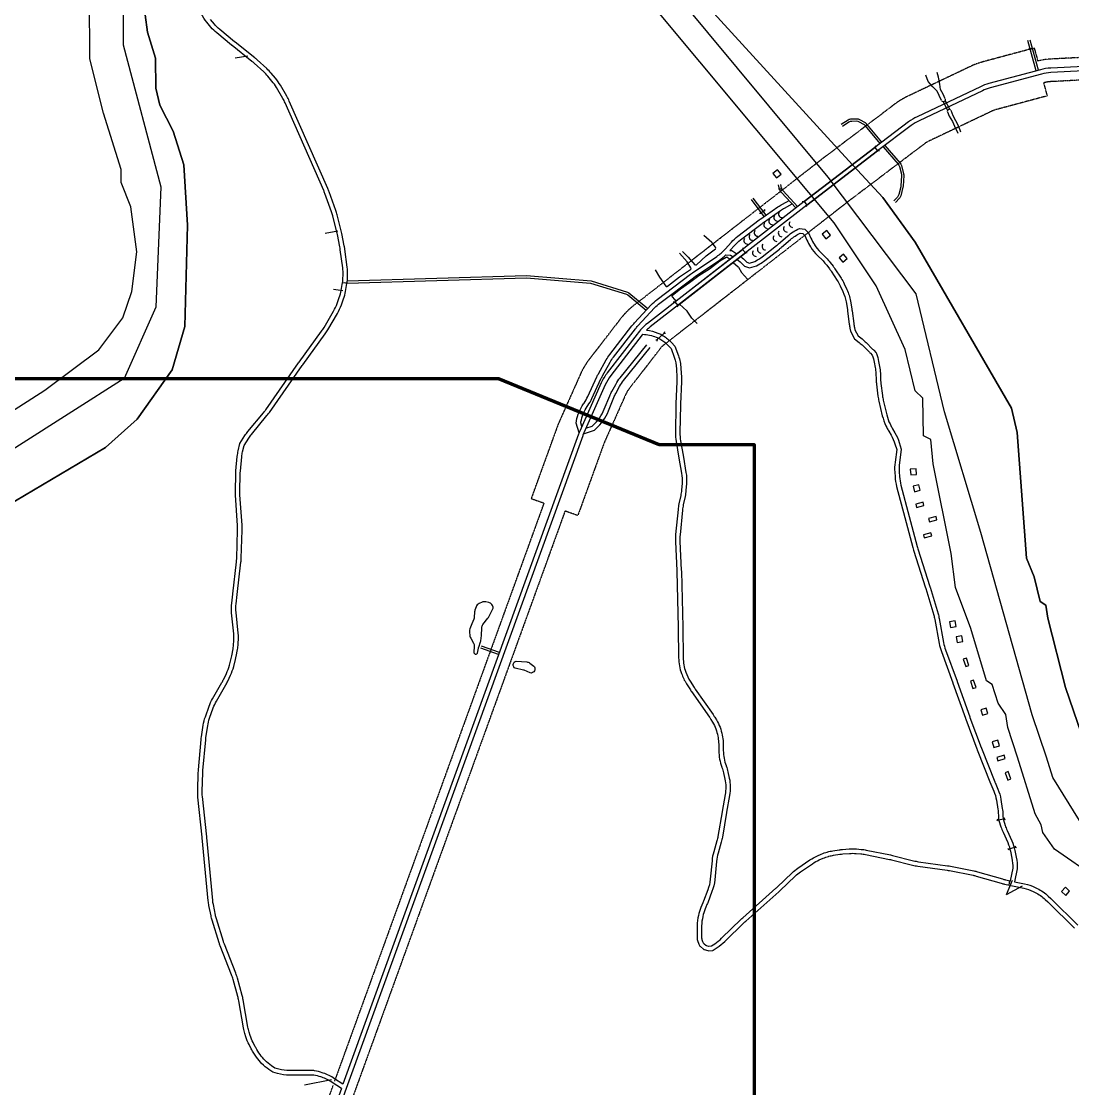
# Model space of a CAD drawing. Header units: inches. Extents: x 2666812 to 2767151, y 580083 to 705712.
# Drawn here: x 2712495 to 2717158, y 626257 to 630994 of the extents above; entities that cross this region are included whole.
import ezdxf

# ---------------------------------------------------------------- set-up
doc = ezdxf.new("R2010")
doc.units = ezdxf.units.IN
doc.header["$MEASUREMENT"] = 0
doc.linetypes.add('PHANTOM', pattern=[2.5, 1.25, -0.25, 0.25, -0.25, 0.25, -0.25])
for name, color, linetype in [('BND-MCD', 42, 'Continuous'), ('HY-SHORE', 5, 'Continuous'), ('PLD-LANDBASE', 252, 'Continuous'), ('PLD-PAR', 1, 'Continuous')]:
    doc.layers.add(name, color=color, linetype=linetype)
doc.layers.add('PLD-REMOTE-BOUNDARY', color=40, linetype='Continuous', lineweight=80)

# ---------------------------------------------------------------- blocks, each defined once
blk = doc.blocks.new('CULVERT')
for p, q in [((-52.3, 6.8), (-40.5, 0)), ((-40.5, 0), (-52.3, -6.8)), ((-40.5, 0), (40.5, 0)), ((52.3, 6.8), (40.5, 0)), ((40.5, 0), (52.3, -6.8))]:
    blk.add_line(p, q)
blk = doc.blocks.new('BRIDGE-LONG-PT1')
for p, q in [((0, 0), (-7.4, 4)), ((0, -20), (-7.4, -24))]:
    blk.add_line(p, q)
blk.add_lwpolyline([(0, 0), (0, -20)])
blk = doc.blocks.new('BRIDGE-LONG-PT2')
for p, q in [((0, 0), (7.4, 4)), ((0, -20), (7.4, -24))]:
    blk.add_line(p, q)
blk.add_lwpolyline([(0, 0), (0, -20)])
blk = doc.blocks.new('DRWAYCULVERT')
for p, q in [((-13.4, 2.1), (-9.7, 0)), ((-9.7, 0), (-13.4, -2.1)), ((-9.7, 0), (9.7, 0)), ((13.5, 2.2), (9.7, 0)), ((9.7, 0), (13.5, -2.2))]:
    blk.add_line(p, q)
blk = doc.blocks.new('DWELLING2')
blk.add_lwpolyline([(28.3, -25.5), (28.3, 25.5), (-22.7, 25.5), (-22.7, -25.5)], close=True)
blk = doc.blocks.new('CULVERT-LONG-PT1')
for p, q in [((-11.8, 6.8), (0, 0)), ((0, 0), (-11.8, -6.8))]:
    blk.add_line(p, q)
blk = doc.blocks.new('CULVERT-LONG-PT2')
for p, q in [((11.8, 6.8), (0, 0)), ((0, 0), (11.8, -6.8))]:
    blk.add_line(p, q)
blk = doc.blocks.new('HOUSETRL')
blk.add_lwpolyline([(-34.3, -14.8), (34.3, -14.8), (34.3, 14.8), (-34.3, 14.8)], close=True)

msp = doc.modelspace()

# ---------------------------------------------------------------- linework, layer by layer
at = {"layer": 'BND-MCD'}
msp.add_lwpolyline([(2717189.3, 627447.9), (2717070.1, 627638.7), (2717042.7, 627728.5), (2716978.4, 627915.8), (2716751.5, 628725.7), (2716589.9, 629260.9), (2716464.3, 629784.7), (2716074, 630301.8), (2715408.2, 631103.6), (2714931.8, 631645.3), (2714487.9, 632254.1), (2714169.3, 632562.6), (2713868.8, 632756.7), (2713732.2, 632805.7), (2713330, 632737.7), (2713240.7, 632627), (2713113.4, 632494.3), (2712947.1, 631845.5), (2712946.7, 630889.9), (2713114.2, 630259.7), (2713092, 629725.8), (2712950.3, 629409), (2711555.9, 628522)], dxfattribs=at)
at = {"layer": 'HY-SHORE'}
for p, q in [((2712797.9, 630827), (2712796.4, 631676.9)), ((2712797.9, 630827), (2712796.4, 631676.9)), ((2715988.2, 630234.7), (2714856.5, 631593)), ((2715988.2, 630234.7), (2714856.5, 631593)), ((2713054.7, 630946.5), (2713009.5, 631271.3)), ((2713009.5, 631271.3), (2713054.7, 630946.5)), ((2716165.1, 630375.5), (2715479.4, 631125.8)), ((2715479.4, 631125.8), (2716165.1, 630375.5)), ((2713089.6, 630830.2), (2713054.7, 630946.5)), ((2713054.7, 630946.5), (2713089.6, 630830.2)), ((2712859, 630585.8), (2712797.9, 630827)), ((2712859, 630585.8), (2712797.9, 630827)), ((2713091.2, 630697), (2713089.6, 630830.2)), ((2713089.6, 630830.2), (2713091.2, 630697)), ((2713108.6, 630622.3), (2713091.2, 630697)), ((2713091.2, 630697), (2713108.6, 630622.3)), ((2713168.2, 630506.2), (2713108.6, 630622.3)), ((2713108.6, 630622.3), (2713168.2, 630506.2)), ((2712937, 630336.8), (2712859, 630585.8)), ((2712937, 630336.8), (2712859, 630585.8)), ((2713215.7, 630356.5), (2713168.2, 630506.2)), ((2713168.2, 630506.2), (2713215.7, 630356.5)), ((2716315.9, 630211.4), (2716165.1, 630375.5)), ((2716165.1, 630375.5), (2716315.9, 630211.4)), ((2712937.7, 630278.6), (2712937, 630336.8)), ((2712937.7, 630278.6), (2712937, 630336.8)), ((2713231.1, 630090), (2713215.7, 630356.5)), ((2713215.7, 630356.5), (2713231.1, 630090)), ((2712980.6, 630170.7), (2712937.7, 630278.6)), ((2712980.6, 630170.7), (2712937.7, 630278.6)), ((2716100.6, 630100.4), (2715988.2, 630234.7)), ((2716100.6, 630100.4), (2715988.2, 630234.7)), ((2713007.7, 629970.9), (2712980.6, 630170.7)), ((2713007.7, 629970.9), (2712980.6, 630170.7)), ((2716460.2, 630013.4), (2716315.9, 630211.4)), ((2716315.9, 630211.4), (2716460.2, 630013.4)), ((2713219.9, 629639.8), (2713231.1, 630090)), ((2713231.1, 630090), (2713219.9, 629639.8)), ((2716287.2, 629819.6), (2716100.6, 630100.4)), ((2716287.2, 629819.6), (2716100.6, 630100.4)), ((2716886.3, 629277.1), (2716460.2, 630013.4)), ((2716460.2, 630013.4), (2716886.3, 629277.1)), ((2712984.8, 629795.6), (2713007.7, 629970.9)), ((2712984.8, 629795.6), (2713007.7, 629970.9)), ((2712944.6, 629678.3), (2712984.8, 629795.6)), ((2712944.6, 629678.3), (2712984.8, 629795.6)), ((2716416, 629537.7), (2716287.2, 629819.6)), ((2716416, 629537.7), (2716287.2, 629819.6)), ((2712837.8, 629535.5), (2712944.6, 629678.3)), ((2712837.8, 629535.5), (2712944.6, 629678.3)), ((2713163.8, 629447.4), (2713219.9, 629639.8)), ((2713219.9, 629639.8), (2713163.8, 629447.4)), ((2712598.3, 629357.6), (2712837.8, 629535.5)), ((2712598.3, 629357.6), (2712837.8, 629535.5)), ((2716460.1, 629354.9), (2716416, 629537.7)), ((2716460.1, 629354.9), (2716416, 629537.7)), ((2713007.9, 629229), (2713163.8, 629447.4)), ((2713163.8, 629447.4), (2713007.9, 629229)), ((2712329.8, 629185.8), (2712598.3, 629357.6)), ((2712329.8, 629185.8), (2712598.3, 629357.6)), ((2716494, 629321.8), (2716460.1, 629354.9)), ((2716494, 629321.8), (2716460.1, 629354.9)), ((2716496, 629155.2), (2716494, 629321.8)), ((2716496, 629155.2), (2716494, 629321.8)), ((2716912.6, 629169), (2716886.3, 629277.1)), ((2716886.3, 629277.1), (2716912.6, 629169)), ((2712867.8, 629102.5), (2713007.9, 629229)), ((2713007.9, 629229), (2712867.8, 629102.5)), ((2716529.3, 629138.9), (2716496, 629155.2)), ((2716529.3, 629138.9), (2716496, 629155.2)), ((2716539.1, 629030.9), (2716529.3, 629138.9)), ((2716539.1, 629030.9), (2716529.3, 629138.9)), ((2716953.2, 628611), (2716912.6, 629169)), ((2716912.6, 629169), (2716953.2, 628611)), ((2712334.8, 628787.8), (2712867.8, 629102.5)), ((2712867.8, 629102.5), (2712334.8, 628787.8)), ((2716619.3, 628631.7), (2716539.1, 629030.9)), ((2716619.3, 628631.7), (2716539.1, 629030.9)), ((2716638, 628482), (2716619.3, 628631.7)), ((2716638, 628482), (2716619.3, 628631.7)), ((2716987, 628528.1), (2716953.2, 628611)), ((2716953.2, 628611), (2716987, 628528.1)), ((2717014, 628420), (2716987, 628528.1)), ((2716987, 628528.1), (2717014, 628420)), ((2716707.1, 628299.5), (2716638, 628482)), ((2716707.1, 628299.5), (2716638, 628482)), ((2717039.2, 628403.6), (2717014, 628420)), ((2717014, 628420), (2717039.2, 628403.6)), ((2717048, 628345.4), (2717039.2, 628403.6)), ((2717039.2, 628403.6), (2717048, 628345.4)), ((2717126.8, 628037.9), (2717048, 628345.4)), ((2717048, 628345.4), (2717126.8, 628037.9)), ((2716776.3, 628067.1), (2716707.1, 628299.5)), ((2716776.3, 628067.1), (2716707.1, 628299.5)), ((2716801.8, 628050.6), (2716776.3, 628067.1)), ((2716801.8, 628050.6), (2716776.3, 628067.1)), ((2716827.8, 627967.6), (2716801.8, 628050.6)), ((2716827.8, 627967.6), (2716801.8, 628050.6)), ((2717230.9, 627731), (2717126.8, 628037.9)), ((2717126.8, 628037.9), (2717230.9, 627731)), ((2716861.9, 627917.9), (2716827.8, 627967.6)), ((2716861.9, 627917.9), (2716827.8, 627967.6)), ((2716871, 627859.7), (2716861.9, 627917.9)), ((2716871, 627859.7), (2716861.9, 627917.9)), ((2716913.3, 627728.6), (2716871, 627859.7)), ((2716913.3, 627728.6), (2716871, 627859.7)), ((2716992.6, 627477.7), (2716913.3, 627728.6)), ((2716992.6, 627477.7), (2716913.3, 627728.6)), ((2717017.9, 627428.2), (2716992.6, 627477.7)), ((2717017.9, 627428.2), (2716992.6, 627477.7)), ((2717026.5, 627394.8), (2717017.9, 627428.2)), ((2717026.5, 627394.8), (2717017.9, 627428.2)), ((2717077.7, 627320.5), (2717026.5, 627394.8)), ((2717077.7, 627320.5), (2717026.5, 627394.8)), ((2717708.8, 626878.5), (2717077.7, 627320.5)), ((2717708.8, 626878.5), (2717077.7, 627320.5))]:
    msp.add_line(p, q, dxfattribs=at)
for points in [[(2715427, 629972.4), (2715452.1, 629947.1), (2715482, 629913.9, 0.415824), (2715489.1, 629913.6), (2715532, 629952.7), (2715573.3, 629984.2, 0.409906), (2715574.3, 629991.1), (2715559.2, 630011.4, 0.059477), (2715558.4, 630012.3), (2715521.7, 630042.9)], [(2715306.9, 629891.5), (2715326.2, 629858.1), (2715354.3, 629819, 0.426929), (2715361.4, 629818), (2715414.5, 629859.8), (2715463.3, 629892.8, 0.39669), (2715464.8, 629899.5), (2715448.8, 629926.5, 0.048617), (2715448.3, 629927.2), (2715413.9, 629965.7)], [(2715399.5, 629752.5), (2715393.1, 629759.1), (2715382.5, 629770.9, -0.43366), (2715383.2, 629778.1), (2715419.1, 629806.3), (2715459.2, 629834.5), (2715500.3, 629865.9), (2715547.4, 629895.6), (2715592.9, 629931.3), (2715621, 629947.6, -0.292809), (2715626.4, 629947.4), (2715638.7, 629938.6)], [(2715652, 629923.6), (2715675.1, 629903.8, -0.087811), (2715676.2, 629902.4), (2715688.8, 629879.9), (2715715.8, 629850.2)], [(2715492.7, 629653.6), (2715468.3, 629676.3), (2715448.1, 629708.2, 0.073891), (2715447.2, 629709.3), (2715413.6, 629738.2)]]:
    msp.add_lwpolyline(points, format="xyb", dxfattribs=at)
at = {"layer": 'PLD-LANDBASE'}
for p, q in [((2713442.5, 630831.4), (2713499.3, 630841.4)), ((2716593.1, 630647.8), (2716592.8, 630641)), ((2716583.9, 630636.4), (2716578.2, 630640.1)), ((2716583.9, 630636.4), (2716602.5, 630600.4)), ((2716592.8, 630641), (2716611.4, 630605)), ((2716602.5, 630600.4), (2716602.2, 630593.6)), ((2716617.1, 630601.3), (2716611.4, 630605)), ((2715967, 630194), (2716281.1, 630434.5)), ((2715979.1, 630178.1), (2716293.2, 630418.6)), ((2713841.8, 630053.7), (2713898.6, 630063.8)), ((2715394.3, 629748.5), (2715694.4, 629982)), ((2715406.6, 629732.7), (2715706.7, 629966.2)), ((2713879.7, 629804.9), (2713920.7, 629799.3)), ((2716865, 627119.5), (2716892.1, 627183.3)), ((2716865, 627119.5), (2716935.3, 627157.1)), ((2713750.9, 626274.7), (2713870, 626298.4))]:
    msp.add_line(p, q, dxfattribs=at)
for points in [[(2713914.4, 626257.5), (2713873.2, 626285.1, 0.064337), (2713827.3, 626308), (2713823.2, 626309.4, 0.040142), (2713792.2, 626317.4), (2713790.8, 626317.6), (2713683.8, 626317.6, -0.06611), (2713631.6, 626324.6), (2713610.4, 626330.3), (2713593.2, 626342, -0.053781), (2713560.6, 626369.8), (2713555.7, 626375, -0.048364), (2713532, 626405.5), (2713522.8, 626419.9, -0.020101), (2713514.8, 626433.8), (2713504.7, 626452.9, -0.046892), (2713490.5, 626487.6), (2713485.8, 626502.8, -0.030866), (2713480.1, 626526.7), (2713458.9, 626647.8, 0.023455), (2713454.8, 626666.1), (2713433.8, 626742.4, 0.026544), (2713427.2, 626762.6), (2713376.8, 626891.1, -0.018318), (2713371.9, 626905), (2713341, 627004.8, -0.024917), (2713336.1, 627024.1), (2713326.8, 627070, -0.026588), (2713323.7, 627091), (2713297.3, 627370.7, 0.002812), (2713297, 627372.9), (2713278.1, 627551.7, -0.034022), (2713277.1, 627578.9), (2713279.6, 627660, -0.014864), (2713280.3, 627671.8), (2713292.5, 627807.2, -0.01439), (2713293.9, 627818.7), (2713301.6, 627870.3, -0.048321), (2713310.9, 627907.7), (2713327.4, 627954.2, -0.046086), (2713342.8, 627987.6), (2713384.6, 628059.7, 0.021245), (2713392.5, 628074.8), (2713404.5, 628100.4, 0.047697), (2713417.4, 628136.2), (2713425, 628166.2, 0.015986), (2713427.8, 628178.7), (2713433.6, 628209.7, 0.027159), (2713436.4, 628231.2), (2713437.2, 628241, 0.04427), (2713436.8, 628276.3), (2713427.5, 628368.8, -0.054137), (2713427.8, 628412), (2713432.5, 628452.2, 0.000634), (2713432.6, 628452.7), (2713448.9, 628595.6, 0.020191), (2713450.1, 628611.7), (2713454.2, 628736, 0.025572), (2713453.8, 628756.5), (2713444.5, 628890.9, -0.023254), (2713444, 628909.5), (2713445.8, 628984.9, -0.017741), (2713446.6, 628999.1), (2713452.8, 629063.5, -0.030605), (2713456.6, 629087.6), (2713463.7, 629120.1), (2713486.6, 629155.3, -0.02853), (2713500.1, 629173.7), (2713569, 629257.1, 0.020455), (2713578.9, 629270.1), (2713724.2, 629478.5, -0.005276), (2713726.7, 629481.9), (2713826.4, 629618.8, 0.025227), (2713837.5, 629635.6), (2713879.6, 629707.7, 0.047171), (2713895.5, 629741.9), (2713905.1, 629768.9, 0.039375), (2713913.2, 629799.3), (2713918.1, 629825.9, 0.035374), (2713921.3, 629854), (2713921.8, 629866.1, 0.043206), (2713920.3, 629900.6), (2713909.7, 629980.6, 0.016324), (2713907.6, 629993.5), (2713896.7, 630048.4, 0.013556), (2713894.3, 630058.9), (2713876, 630130.3, 0.023157), (2713870.6, 630148), (2713841.3, 630230.1, 0.017963), (2713835.9, 630243.5), (2713664.8, 630631.8, 0.027902), (2713654.7, 630651.7), (2713626.7, 630699.9, 0.043732), (2713606.6, 630728.4), (2713587.9, 630750.6, 0.032524), (2713569.9, 630769.3), (2713527.9, 630807.6, 0.016531), (2713517.8, 630816.2), (2713430, 630886.2, -0.00409), (2713427.5, 630888.2), (2713361.9, 630942.3, -0.046088), (2713335.8, 630968.2), (2713318, 630989.5, -0.058358), (2713292.5, 631028.4)], [(2713921.4, 626276.9), (2713884.3, 626301.7, 0.064337), (2713833.8, 626326.9), (2713829.8, 626328.3, 0.040142), (2713795.6, 626337.1), (2713792.5, 626337.6), (2713683.8, 626337.6, -0.06611), (2713636.8, 626343.9), (2713618.9, 626348.7), (2713604.5, 626358.5, -0.053781), (2713575.1, 626383.6), (2713570.2, 626388.7, -0.048364), (2713548.9, 626416.2), (2713539.7, 626430.6, -0.020101), (2713532.5, 626443.1), (2713522.4, 626462.3, -0.046892), (2713509.6, 626493.4), (2713504.9, 626508.6, -0.030866), (2713499.8, 626530.2), (2713478.6, 626651.2, 0.023455), (2713474, 626671.3), (2713453.1, 626747.7, 0.026544), (2713445.8, 626769.9), (2713395.4, 626898.4, -0.018318), (2713391.1, 626910.9), (2713360.2, 627010.7, -0.024917), (2713355.7, 627028.1), (2713346.4, 627074, -0.026588), (2713343.6, 627092.9), (2713317.2, 627372.6, 0.002812), (2713316.9, 627375), (2713298, 627553.8, -0.034022), (2713297.1, 627578.3), (2713299.6, 627659.4, -0.014864), (2713300.2, 627670), (2713312.4, 627805.4, -0.01439), (2713313.7, 627815.7), (2713321.4, 627867.4, -0.048321), (2713329.7, 627901.1), (2713346.2, 627947.5, -0.046086), (2713360.1, 627977.6), (2713401.9, 628049.7, 0.021245), (2713410.6, 628066.3), (2713422.6, 628091.9, 0.047697), (2713436.8, 628131.3), (2713444.4, 628161.3, 0.015986), (2713447.4, 628175), (2713453.3, 628206, 0.027159), (2713456.4, 628229.7), (2713457.1, 628239.4, 0.04427), (2713456.7, 628278.3), (2713447.4, 628370.8, -0.054137), (2713447.7, 628409.6), (2713452.4, 628449.9, 0.000634), (2713452.5, 628450.5), (2713468.8, 628593.3, 0.020191), (2713470.1, 628611), (2713474.2, 628735.4, 0.025572), (2713473.7, 628757.9), (2713464.4, 628892.3, -0.023254), (2713464, 628909), (2713465.8, 628984.4, -0.017741), (2713466.6, 628997.2), (2713472.7, 629061.6, -0.030605), (2713476.1, 629083.3), (2713482.5, 629112.2), (2713503.4, 629144.4, -0.02853), (2713515.5, 629160.9), (2713584.4, 629244.3, 0.020455), (2713595.3, 629258.7), (2713740.6, 629467, -0.005276), (2713742.8, 629470.1), (2713842.6, 629607, 0.025227), (2713854.7, 629625.6), (2713896.9, 629697.6, 0.047171), (2713914.3, 629735.2), (2713923.9, 629762.2, 0.039375), (2713932.9, 629795.6), (2713937.8, 629822.3, 0.035374), (2713941.3, 629853.2), (2713941.8, 629865.3, 0.043206), (2713940.1, 629903.2), (2713929.6, 629983.2, 0.016324), (2713927.2, 629997.4), (2713916.3, 630052.3, 0.013556), (2713913.7, 630063.9), (2713895.4, 630135.3, 0.023157), (2713889.4, 630154.8), (2713860.1, 630236.9, 0.017963), (2713854.2, 630251.5), (2713683.1, 630639.9, 0.027902), (2713672, 630661.7), (2713644, 630710, 0.043732), (2713621.9, 630741.3), (2713603.2, 630763.5, 0.032524), (2713583.3, 630784.1), (2713541.3, 630822.4, 0.016531), (2713530.3, 630831.8), (2713442.5, 630901.8, -0.00409), (2713440.2, 630903.6), (2713374.6, 630957.7, -0.046088), (2713351.1, 630981.1), (2713333.4, 631002.3, -0.058358)], [(2719830.8, 630936.3), (2718141.1, 630841.3, -0.001337), (2718140.1, 630841.2), (2717997.1, 630834), (2717060.9, 630786.3, 0.052929), (2717015, 630779.1), (2716786.5, 630717.7, 0.045371), (2716749.1, 630703.9), (2716468.6, 630570.6, 0.050977), (2716430.4, 630547.4), (2716281.1, 630434.5), (2715967, 630194), (2715272, 629653.3, 0.072958), (2715226, 629605.1)], [(2721492, 630428.6), (2721357.5, 630411.6, -0.078101), (2721295.4, 630413.5), (2721157.5, 630439.5, -0.071257), (2721103.8, 630457.8), (2720898.8, 630562.2, -0.033117), (2720876.1, 630575.7), (2720467.6, 630857.1, 0.08788), (2720404.2, 630886), (2720235.5, 630929.6, 0.077367), (2720174.2, 630935.6), (2718142.2, 630821.3, -0.001337), (2718141.2, 630821.3), (2717997.4, 630813.9), (2717061.9, 630766.3, 0.052929), (2717020.2, 630759.8), (2716791.7, 630698.4, 0.045371), (2716757.7, 630685.9), (2716477.2, 630552.5, 0.050977), (2716442.5, 630531.4), (2716293.2, 630418.6), (2715979.1, 630178.1), (2715284.3, 629637.6, 0.026115), (2715268.5, 629623.9)], [(2716312.1, 630458), (2716245.9, 630537.8, 0.091118), (2716238.9, 630543.5), (2716214.9, 630557.1, 0.132811), (2716202.2, 630560.4), (2716175.8, 630560, 0.143605), (2716162.3, 630555.9), (2716131.6, 630535.5)], [(2716304.2, 630451.9), (2716239.3, 630529.9, 0.091118), (2716232.4, 630535.7), (2716212.3, 630547.1, 0.132811), (2716199.7, 630550.3), (2716178.8, 630550, 0.143605), (2716165.4, 630545.9), (2716137.1, 630527.2)], [(2716317.6, 630437), (2716384.2, 630360.1, -0.115064), (2716389.5, 630350), (2716398.4, 630316.2, -0.081049), (2716399.1, 630308.2), (2716396.2, 630264.1, -0.042953), (2716395.5, 630259.9), (2716387.1, 630225.1, -0.134106), (2716380.7, 630213.6), (2716364.9, 630197.5)], [(2716325.5, 630443), (2716393.3, 630364.9, -0.115064), (2716398.6, 630354.8), (2716408.5, 630317.2, -0.081049), (2716409.2, 630309.2), (2716406.1, 630262.6, -0.042953), (2716405.4, 630258.3), (2716396.1, 630220.1, -0.134106), (2716389.7, 630208.6), (2716372.1, 630190.5)], [(2715867.3, 630234.5), (2715860.8, 630242.4, -0.122043), (2715857.8, 630248.9), (2715853.9, 630268.5)], [(2715874.6, 630241.3), (2715870.2, 630246.7, -0.122789), (2715867.1, 630253.2), (2715863.7, 630270.4)], [(2714968.6, 629167.9), (2714955.5, 629211.2), (2714957.3, 629220.7, -0.103355), (2714988.6, 629296.3), (2714991.2, 629300.1, 0.041438), (2715007.5, 629328.9), (2715047.8, 629416, -0.019742), (2715055, 629430.1), (2715089.4, 629491.5, -0.036682), (2715105.6, 629515.9), (2715203.1, 629641.9, -0.022273), (2715214.6, 629655.5), (2715289, 629735.8, -0.044006), (2715315.1, 629759.4), (2715463.7, 629871.8, -0.013194), (2715472.3, 629877.9), (2715579.8, 629950.6, 0.06166), (2715616.8, 629983), (2715644.9, 630014.4, -0.04738), (2715672.7, 630040), (2715768.1, 630112.9, -0.010993), (2715775.3, 630118), (2715850.9, 630170.7, -0.028952), (2715870.7, 630182.8), (2715900.2, 630198.6)], [(2715638.2, 629976.8), (2715659.8, 630001, -0.04738), (2715684.8, 630024.1), (2715780.3, 630097, -0.010993), (2715786.7, 630101.6), (2715862.3, 630154.2, -0.028952), (2715880.1, 630165.1), (2715914.2, 630183.4)], [(2715686.1, 629950.2, -0.041218), (2715710.4, 629927.9), (2715713.2, 629925), (2715724.6, 629921.4), (2715748.2, 629927.5), (2715760.6, 629935, 0.03016), (2715780.5, 629948.6), (2715845.2, 629999, 0.014571), (2715854.1, 630006.4), (2715892.9, 630040.4, -0.079707), (2715946.5, 630074.2), (2715947, 630074.4), (2715970, 630071.7), (2715986.9, 630055.2), (2715997.6, 630031.2, 0.039592), (2716012.7, 630003.4), (2716013.3, 630002.4, 0.052284), (2716039.6, 629970), (2716065.1, 629944.5, -0.034361), (2716083.1, 629923.8), (2716095.9, 629906.9, -0.016663), (2716103.6, 629896), (2716130.9, 629854.6, -0.036338), (2716145, 629829.2), (2716157.1, 629803.3, -0.066802), (2716172.9, 629752.6), (2716178.7, 629718.7, -0.011567), (2716180.1, 629709.5), (2716187.1, 629653.1, 0.021766), (2716190, 629635.9), (2716192.2, 629625.4), (2716207, 629597.7), (2716224.2, 629584.2, -0.030604), (2716242.5, 629568), (2716271, 629539.4, -0.008233), (2716275.6, 629534.7), (2716286.8, 629522.8), (2716288, 629519.4, -0.04494), (2716297.7, 629484.9), (2716302.1, 629461.8, -0.036714), (2716305.3, 629432.7), (2716306.4, 629403.6, 0.021798), (2716307.8, 629386.3), (2716314.4, 629333.6, 0.027027), (2716318.3, 629312.3), (2716333.4, 629248.4, 0.054675), (2716348.1, 629207.3), (2716351.7, 629199.8, 0.020954), (2716359.6, 629185.1), (2716370, 629167.6, -0.059424), (2716389.2, 629124.2), (2716398.2, 629094.9), (2716390.1, 629034.5, 0.049881), (2716388.8, 628994.8), (2716390.2, 628973.6, 0.048631), (2716396.5, 628935.4), (2716433.4, 628797.2, -0.000956), (2716433.6, 628796.5), (2716468.6, 628663.5, 0.012676), (2716471.4, 628653.7), (2716525, 628485.3, -0.004056), (2716525.9, 628482.2), (2716561.1, 628365.1, -0.027861), (2716566.3, 628343.4), (2716585.7, 628237.2, 0.042806), (2716594.6, 628204.2), (2716645.4, 628065.7, -0.00229), (2716646, 628063.9), (2716701.6, 627908, 0.004273), (2716702.8, 627904.7), (2716752.7, 627771.9, 0.004433), (2716753.9, 627768.6), (2716812.9, 627619.7, 0.004579), (2716814.3, 627616.3), (2716826.9, 627586, -0.058636), (2716839.8, 627541), (2716846.2, 627501.2, -0.035725), (2716848.8, 627472.8), (2716848.9, 627464.5, 0.071857), (2716851.2, 627450.4), (2716859, 627425.7, 0.030007), (2716867.6, 627403.3), (2716888.4, 627357.3, -0.055894), (2716902.1, 627314.9), (2716908.4, 627284.2, -0.062056), (2716912.3, 627234.9), (2716912.2, 627233.2), (2716900.9, 627175.9)], [(2715669.8, 629937.4, -0.048406), (2715695.8, 629914.3), (2715702.1, 629907.5), (2715724.1, 629900.6), (2715756, 629908.9), (2715770.9, 629917.8, 0.03016), (2715792.8, 629932.8), (2715857.5, 629983.2, 0.014571), (2715867.3, 629991.4), (2715906.1, 630025.4, -0.073238), (2715950.1, 630053.9), (2715960.9, 630052.6), (2715970.2, 630043.6), (2715979.3, 630023.1, 0.039592), (2715995.9, 629992.5), (2715996.5, 629991.5, 0.052284), (2716025.4, 629955.9), (2716050.9, 629930.4, -0.034361), (2716067.2, 629911.8), (2716080, 629894.9, -0.016663), (2716086.9, 629885.1), (2716114.2, 629843.6, -0.036338), (2716126.9, 629820.7), (2716138.9, 629794.9, -0.066802), (2716153.2, 629749.2), (2716159, 629715.3, -0.011567), (2716160.2, 629707.1), (2716167.2, 629650.6, 0.021766), (2716170.4, 629631.7), (2716173.2, 629618.5), (2716191.3, 629584.5), (2716211.9, 629568.4, -0.030604), (2716228.3, 629553.8), (2716256.9, 629525.3, -0.008233), (2716261, 629521), (2716269.5, 629512, -0.044458), (2716278.1, 629481.2), (2716282.4, 629458.2, -0.036714), (2716285.3, 629431.9), (2716286.4, 629402.9, 0.021798), (2716288, 629383.8), (2716294.6, 629331.1, 0.027027), (2716298.8, 629307.7), (2716314, 629243.8, 0.054675), (2716330.1, 629198.6), (2716333.7, 629191.1, 0.020954), (2716342.4, 629174.9), (2716352.8, 629157.4, -0.059424), (2716370.1, 629118.4), (2716377.8, 629093.2), (2716370.3, 629037.2, 0.049881), (2716368.8, 628993.4), (2716370.3, 628972.3, 0.048631), (2716377.2, 628930.2), (2716414.1, 628792.1, -0.000956), (2716414.3, 628791.4), (2716449.3, 628658.4, 0.012676), (2716452.4, 628647.7), (2716505.9, 628479.3, -0.004056), (2716506.8, 628476.5), (2716541.9, 628359.3, -0.027861), (2716546.6, 628339.8), (2716566, 628233.6, 0.042806), (2716575.9, 628197.4), (2716626.6, 628058.8, -0.00229), (2716627.2, 628057.2), (2716682.8, 627901.2, 0.004273), (2716684.1, 627897.7), (2716733.9, 627764.9, 0.004433), (2716735.3, 627761.2), (2716794.3, 627612.3, 0.004579), (2716795.8, 627608.6), (2716808.5, 627578.3, -0.058636), (2716820, 627537.8), (2716826.5, 627498, -0.035725), (2716828.8, 627472.4), (2716829, 627461.3, 0.071857), (2716831.3, 627447.1), (2716839.9, 627419.7, 0.030007), (2716849.4, 627395), (2716870.2, 627349.1, -0.055894), (2716882.5, 627310.9), (2716888.8, 627280.2, -0.062056), (2716892.3, 627235.9), (2716892.3, 627235.6), (2716881.4, 627180.1)], [(2714981, 629196.1), (2714976.1, 629212.3), (2714977, 629217, -0.103355), (2715005.1, 629285), (2715007.7, 629288.8, 0.041438), (2715025.7, 629320.5), (2715065.9, 629407.6, -0.019742), (2715072.4, 629420.3), (2715106.9, 629481.7, -0.036682), (2715121.4, 629503.7), (2715218.9, 629629.7, -0.022273), (2715229.3, 629641.9), (2715303.7, 629722.2, -0.044006), (2715327.1, 629743.4), (2715475.8, 629855.8, -0.013194), (2715483.5, 629861.4), (2715591, 629934.1, 0.043177), (2715620.5, 629957.9, 0.043177)], [(2713939.5, 629832.6), (2714735.8, 629855.5), (2715020, 629831.7), (2715179.3, 629782.5, -0.098615), (2715184.5, 629779.7), (2715266.6, 629711.6)], [(2713940.6, 629842.7), (2714736.1, 629865.5), (2715021.9, 629841.6), (2715184.2, 629791.5, -0.098615), (2715189.3, 629788.7), (2715273.4, 629718.9)], [(2715251.5, 629605.4, 0.005365), (2715248.8, 629602), (2715109.6, 629421.8, 0.059725), (2715085.2, 629380.9), (2714990.2, 629167.8, 0.017939), (2714984.9, 629154.5), (2713813.3, 625919.5, -0.001269), (2713812.9, 625918.5), (2713542.4, 625183.1, 0.048463), (2713532.6, 625145.7), (2713410.3, 624382.5, 0.010236), (2713409.2, 624374.4), (2713366.3, 624012, 0.017449), (2713365.1, 623998), (2713343.8, 623555.7, -0.024371), (2713341.9, 623536.3), (2713303.2, 623272, -0.029844), (2713298.3, 623248.7), (2713192.5, 622858.4, -0.020623), (2713187.5, 622842.7), (2712963.8, 622225, 0.082096), (2712951.9, 622160.8), (2712951.8, 622154.6)], [(2715226, 629605.1), (2715093.8, 629434, 0.059725), (2715066.9, 629389.1), (2714971.9, 629175.9, 0.017939), (2714966, 629161.3), (2713921.4, 626276.9)], [(2715251.5, 629605.4, -0.085581), (2715311.2, 629592), (2715322.8, 629587.3), (2715331.5, 629581.8, -0.058718), (2715364.1, 629555.1), (2715376.8, 629542.1), (2715390.6, 629503.2, -0.072368), (2715400.7, 629452.4), (2715402.8, 629413.8, -0.024379), (2715402.9, 629396.3), (2715398.4, 629296.5, 0.006763), (2715398.2, 629290.6), (2715396.1, 629169.7, 0.046669), (2715399.2, 629128.8), (2715411.7, 629055.9, 0.000167), (2715411.7, 629055.7), (2715423.3, 628988.2, -0.061206), (2715425.4, 628944.3), (2715423.1, 628913.9, -0.034128), (2715419.6, 628889.6), (2715411.5, 628852.1, 0.028669), (2715407.7, 628827.2), (2715397, 628716.5, 0.036328), (2715396.2, 628684.6), (2715402.4, 628557.4, -0.006145), (2715402.5, 628552.9), (2715408.5, 628305.6, -0.002324), (2715408.5, 628303.9), (2715410.5, 628169.8, 0.081607), (2715423.1, 628099.6), (2715423.2, 628099.2, 0.056837), (2715445.1, 628054.4), (2715462.4, 628027.2, 0.010774), (2715467.7, 628019.3), (2715546.8, 627906.3, -0.016747), (2715553.4, 627896.2), (2715561, 627883.7, -0.092295), (2715584.1, 627822), (2715585.4, 627815.1, -0.040781), (2715588.1, 627785.9), (2715588.5, 627757.2, 0.085364), (2715602.1, 627683.9), (2715602.6, 627682.5, -0.034828), (2715609.6, 627658.4), (2715615.4, 627631.5, -0.097136), (2715616.8, 627562.2), (2715603.7, 627487.6, 0.001085), (2715603.6, 627486.6), (2715584.9, 627377, -0.028399), (2715580.3, 627357.1), (2715566.2, 627308.7, 0.047048), (2715558.5, 627268.1), (2715550.7, 627186.5, -0.06775), (2715539.7, 627139.3), (2715520.8, 627090, -0.011843), (2715517.6, 627082.1), (2715512.7, 627071, 0.043762), (2715500.4, 627034.5), (2715498.4, 627026.1, 0.052209), (2715492.3, 626980.7), (2715492.1, 626972.2, 0.009937), (2715492, 626963.5), (2715492.4, 626923.5, 0.08294), (2715493.9, 626915.3), (2715499.7, 626898.9, 0.132174), (2715507.1, 626888.2), (2715521.4, 626876.1, 0.10338), (2715523.2, 626875.1), (2715540.1, 626870, 0.088187), (2715541.8, 626869.8), (2715560.6, 626871, 0.130023), (2715563.1, 626871.8), (2715581.6, 626883.9, 0.048867), (2715615.1, 626910.7), (2715701.6, 626995.1, -0.01173), (2715707.8, 627000.9), (2715855, 627131.6, 0.009216), (2715861, 627137.1), (2715927.8, 627201, -0.040866), (2715950.6, 627219.5), (2716003.9, 627255.9, -0.04744), (2716033.7, 627272.4), (2716051, 627279.9, -0.035557), (2716075.1, 627288.4), (2716076.9, 627288.9, -0.02922), (2716097.5, 627293.2), (2716125.7, 627297.5, -0.018555), (2716139, 627299.1), (2716168.9, 627301.3, -0.040435), (2716197.9, 627301.2), (2716218.7, 627299.5, -0.028502), (2716239, 627296.6), (2716345.9, 627275, -0.012344), (2716354.5, 627273.1), (2716447.7, 627249.4, 0.028053), (2716471.9, 627244.7), (2716601.1, 627227, -0.015524), (2716612.1, 627225.2), (2716716.3, 627204.3, -0.0208), (2716730.8, 627200.7), (2716841.2, 627168.8, 0.017566), (2716856.2, 627165), (2716941.3, 627146.8, -0.061377), (2716982.8, 627132.4), (2716992.5, 627127.7, -0.074666), (2717036.4, 627097.2), (2717047.7, 627086.6, -0.005714), (2717050.7, 627083.8), (2717167, 626969.3, -0.019657)], [(2715268.5, 629623.9, -0.065329), (2715318.8, 629610.5), (2715332.1, 629605.1), (2715342.2, 629598.6, -0.058718), (2715378.5, 629569.1), (2715394.2, 629552.8), (2715409.4, 629510, -0.072368), (2715420.7, 629453.5), (2715422.8, 629414.9, -0.024379), (2715422.8, 629395.4), (2715418.4, 629295.6, 0.006763), (2715418.2, 629290.2), (2715416.1, 629169.3, 0.046669), (2715418.9, 629132.2), (2715431.4, 629059.3, 0.000167), (2715431.4, 629059.1), (2715443, 628991.6, -0.061206), (2715445.3, 628942.9), (2715443, 628912.4, -0.034128), (2715439.1, 628885.4), (2715431.1, 628847.9, 0.028669), (2715427.6, 628825.3), (2715416.9, 628714.6, 0.036328), (2715416.2, 628685.6), (2715422.4, 628558.3, -0.006145), (2715422.5, 628553.4), (2715428.5, 628306.1, -0.002324), (2715428.5, 628304.2), (2715430.5, 628170.1, 0.081607), (2715442, 628106.2), (2715442.1, 628105.9, 0.056837), (2715462, 628065.2), (2715479.3, 628038, 0.010774), (2715484.1, 628030.8), (2715563.2, 627917.7, -0.016747), (2715570.5, 627906.5), (2715578.1, 627894, -0.092295), (2715603.8, 627825.5), (2715605.1, 627818.6, -0.040781), (2715608.1, 627786.1), (2715608.5, 627757.4, 0.085364), (2715620.8, 627690.8), (2715621.3, 627689.4, -0.034828), (2715629.1, 627662.7), (2715635, 627635.7, -0.097136), (2715636.5, 627558.8), (2715623.4, 627484.1, 0.001085), (2715623.3, 627483.3), (2715604.6, 627373.7, -0.028399), (2715599.5, 627351.5), (2715585.4, 627303.1, 0.047048), (2715578.4, 627266.2), (2715570.6, 627184.6, -0.06775), (2715558.3, 627132.1), (2715539.5, 627082.8, -0.011843), (2715535.9, 627074.1), (2715531, 627062.9, 0.043762), (2715519.9, 627029.8), (2715517.8, 627021.4, 0.052209), (2715512.3, 626980.1), (2715512.1, 626971.6, 0.009937), (2715512, 626963.7), (2715512.4, 626927, 0.08294), (2715513.8, 626918.9), (2715516.7, 626910.7, 0.132174), (2715524.1, 626900), (2715531.1, 626894.1, 0.10338), (2715532.9, 626893.1), (2715542.4, 626890.2, 0.088187), (2715544.2, 626890), (2715554.1, 626890.6, 0.130023), (2715556.6, 626891.4), (2715570.7, 626900.6, 0.048867), (2715601.1, 626925), (2715687.7, 627009.4, -0.01173), (2715694.5, 627015.8), (2715841.7, 627146.5, 0.009216), (2715847.1, 627151.5), (2715914, 627215.4, -0.040866), (2715939.3, 627236), (2715992.6, 627272.4, -0.04744), (2716025.8, 627290.7), (2716043, 627298.2, -0.035557), (2716069.8, 627307.6), (2716071.6, 627308.2, -0.02922), (2716094.5, 627313), (2716122.7, 627317.3, -0.018555), (2716137.5, 627319), (2716167.3, 627321.3, -0.040435), (2716199.6, 627321.2), (2716220.4, 627319.4, -0.028502), (2716243, 627316.2), (2716349.8, 627294.6, -0.012344), (2716359.4, 627292.4), (2716452.6, 627268.8, 0.028053), (2716474.6, 627264.5), (2716603.8, 627246.9, -0.015524), (2716616, 627244.8), (2716720.2, 627223.9, -0.0208), (2716736.4, 627219.9), (2716846.8, 627188, 0.017566), (2716860.4, 627184.6), (2716881.4, 627180.1)], [(2714999.2, 629188), (2715026.4, 629197), (2715029.8, 629200, 0.112613), (2715080.8, 629272.9), (2715104.6, 629331.5, -0.028195), (2715114.3, 629351.8), (2715131.2, 629382.7, -0.044524), (2715150.9, 629412.3), (2715268.7, 629558.7)], [(2714988.3, 629163.3), (2715036.6, 629179.3), (2715043.2, 629185.2, 0.112613), (2715099.3, 629265.4), (2715123.2, 629323.9, -0.028195), (2715131.9, 629342.2), (2715148.7, 629373.2, -0.044524), (2715166.5, 629399.8), (2715284.2, 629546.1)], [(2714518.2, 628190.7), (2714522.5, 628212.9, -0.034468), (2714523.4, 628216.2), (2714531.6, 628240.2, 0.050257), (2714532.7, 628245.1), (2714535.7, 628269), (2714537.1, 628302.6, -0.155069), (2714542.3, 628316.8), (2714564.1, 628345.2, 0.044544), (2714566.5, 628349), (2714585.9, 628386.3, 0.287982), (2714584.6, 628402.2), (2714582.1, 628405.5, 0.174468), (2714568, 628414.8), (2714555, 628417.9, 0.171032), (2714538.4, 628416.2), (2714524.9, 628409.8, 0.198466), (2714512, 628395.7), (2714506.6, 628380.6, 0.069312), (2714505.2, 628373.8), (2714503.5, 628348.9, -0.082116), (2714501.6, 628341), (2714493.1, 628320.6), (2714484.1, 628298.3, 0.121994), (2714482.5, 628286.4), (2714484.7, 628265.9, 0.105405), (2714487.9, 628256), (2714500, 628235.1, -0.147212), (2714503.3, 628221.1), (2714501.6, 628193.3, 0.220074), (2714503.2, 628189.4), (2714506.1, 628186.6, 0.199636), (2714509.7, 628185.2), (2714512.1, 628185.3, 0.274773), (2714518.2, 628190.7)], [(2716900.9, 627175.9), (2716945.4, 627166.4, -0.061377), (2716991.7, 627150.3), (2717001.3, 627145.6, -0.074666), (2717050.1, 627111.8), (2717061.4, 627101.2, -0.005714), (2717064.7, 627098), (2717181, 626983.6, -0.019657)], [(2713914.4, 626257.5), (2713794.5, 625926.3, -0.001269), (2713794.2, 625925.4), (2713523.6, 625190, 0.048463), (2713512.8, 625148.9), (2713390.6, 624385.7, 0.010236), (2713389.3, 624376.7), (2713346.4, 624014.3, 0.017449), (2713345.1, 623999), (2713323.8, 623556.7, -0.024371), (2713322.1, 623539.2), (2713283.4, 623274.9, -0.029844), (2713279, 623253.9), (2713173.2, 622863.6, -0.020623), (2713168.7, 622849.5), (2712945, 622231.8, 0.082096), (2712931.9, 622161.2), (2712931.8, 622154.6)]]:
    msp.add_lwpolyline(points, format="xyb", dxfattribs=at)
at = {"layer": 'PLD-LANDBASE', "linetype": 'PHANTOM'}
for points in [[(2719716.3, 630970), (2718138.9, 630881.2, -0.001337), (2718138.1, 630881.2), (2717996.4, 630874), (2717058.9, 630826.3, 0.052929), (2717004.7, 630817.7)], [(2719985.6, 630884.9), (2718144.5, 630781.4, -0.001337), (2718143.2, 630781.3), (2717998, 630773.9), (2717064, 630726.4, 0.052929), (2717030.6, 630721.1)], [(2716989.1, 630875.6), (2716760.6, 630814.3, 0.045371), (2716706.2, 630794.2), (2716425.7, 630660.9, 0.050977), (2716370.1, 630627.1), (2716043.6, 630380.3, 0.003423), (2716040.2, 630377.6), (2715210.5, 629732.2, 0.071318), (2715145.7, 629664.7), (2715014.7, 629495.2, 0.059725), (2714975.6, 629429.8), (2714880.6, 629216.6, 0.017939), (2714872, 629195.3), (2714756.5, 628876.4)], [(2717046.2, 630663.2), (2716817.6, 630601.8, 0.045371), (2716800.6, 630595.5), (2716520.2, 630462.2, 0.050977), (2716502.8, 630451.7), (2716176.3, 630204.8, 0.003423), (2716175.3, 630204), (2715345.7, 629558.6, 0.063038), (2715328, 629540.8), (2715188.8, 629360.7, 0.059725), (2715176.5, 629340.2), (2715081.6, 629127.1, 0.017939), (2715078.9, 629120.4), (2714963.4, 628801.5)], [(2714907, 628821.9), (2713850.9, 625905.8, -0.001269), (2713850.5, 625904.7), (2713579.9, 625169.3, 0.048463), (2713572.1, 625139.4), (2713449.8, 624376.2, 0.010236), (2713448.9, 624369.7), (2713406, 624007.3, 0.017449), (2713405.1, 623996.1), (2713383.8, 623553.8, -0.024371), (2713381.5, 623530.5), (2713342.8, 623266.2, -0.029844), (2713336.9, 623238.2), (2713231.1, 622847.9, -0.020623), (2713225.1, 622829.1), (2713001.4, 622211.4, 0.082096), (2712991.9, 622160.1), (2712991.8, 622154.6)], [(2713876.8, 626271.1), (2713756.9, 625939.9, -0.001269), (2713756.6, 625939.2), (2713486.1, 625203.8, 0.048463), (2713473.3, 625155.2), (2713351.1, 624392, 0.010236), (2713349.6, 624381.5), (2713306.7, 624019, 0.017449), (2713305.2, 624000.9), (2713283.9, 623558.6, -0.024371), (2713282.6, 623545), (2713243.8, 623280.7, -0.029844), (2713240.4, 623264.4), (2713134.5, 622874.1, -0.020623), (2713131.1, 622863.1), (2712907.4, 622245.4, 0.082096), (2712891.9, 622162), (2712891.8, 622154.6)]]:
    msp.add_lwpolyline(points, format="xyb", dxfattribs=at)
at = {"layer": 'PLD-LANDBASE'}
for points in [[(2716996.7, 630774.2), (2716959.8, 630908.1)], [(2717006.4, 630776.7), (2716969.5, 630910.8)], [(2716968.6, 630867.2), (2716966.9, 630873), (2716982.8, 630870.6), (2716981.3, 630876.6)], [(2716577, 630642.2), (2716565.7, 630665), (2716557.1, 630683.6), (2716538.1, 630703.4), (2716516.7, 630726.2), (2716506.6, 630754.5)], [(2716592.2, 630650.2), (2716583.5, 630670.6), (2716572.3, 630691.7), (2716569.7, 630714.4), (2716563.2, 630745.6), (2716557.2, 630767.3)], [(2716583.9, 630636.4), (2716592.8, 630641)], [(2716602.5, 630600.4), (2716611.4, 630605)], [(2716617.8, 630599.6), (2716627.1, 630576), (2716639, 630554.3), (2716651.4, 630528.1), (2716660.8, 630504.2)], [(2716602.8, 630592.2), (2716611.2, 630572.7), (2716625.4, 630549.7), (2716633.5, 630528), (2716649.4, 630497.9)], [(2715856.3, 630247.1), (2715855.3, 630251.3), (2715870.1, 630250.1), (2715868.9, 630253.9)], [(2715930.5, 630165.6), (2715867.3, 630234.5)], [(2715938.4, 630171.7), (2715874.6, 630241.3)], [(2715790.2, 630128.5), (2715733.4, 630203.6)], [(2715798.5, 630134.2), (2715741.3, 630209.6)], [(2715620.5, 629957.9), (2715640, 629956.7), (2715652.1, 629949)], [(2715638.2, 629976.8), (2715646.4, 629976.3), (2715668.9, 629962.1)], [(2713939.5, 629832.6), (2713933.2, 629831.4), (2713926, 629832.8), (2713919.1, 629831.9)], [(2714611.9, 628183.5), (2714533.1, 628212.2)], [(2714615.3, 628192.9), (2714536.5, 628221.6)], [(2716827.9, 627450.5), (2716852.5, 627454.5)], [(2716877.1, 627322.1), (2716901.9, 627328.8)], [(2716881.4, 627180.1), (2716876.7, 627173.1), (2716876.4, 627166.8), (2716874.1, 627161.2)]]:
    msp.add_lwpolyline(points, dxfattribs=at)
at = {"layer": 'PLD-LANDBASE', "linetype": 'PHANTOM'}
for points in [[(2717004.7, 630817.7), (2716989.1, 630875.6)], [(2717046.2, 630663.2), (2717030.6, 630721.1)], [(2714812.9, 628856), (2713883.8, 626290.5)], [(2714756.5, 628876.4), (2714812.9, 628856)], [(2714907, 628821.9), (2714963.4, 628801.5)]]:
    msp.add_lwpolyline(points, dxfattribs=at)
at = {"layer": 'PLD-LANDBASE'}
msp.add_lwpolyline([(2714689.4, 628154.1), (2714736.5, 628151.2, -0.147163), (2714750, 628146.2), (2714768.4, 628132.3, -0.227801), (2714772.4, 628124.6), (2714772.6, 628116.4, -0.260565), (2714768.1, 628107.7), (2714761.7, 628103.6, -0.247643), (2714752.4, 628102.7), (2714724.6, 628114.2, 0.043194), (2714722.9, 628114.7), (2714686, 628122.9, -0.257006), (2714678.8, 628129.3), (2714676.5, 628135.6, -0.231434), (2714677.4, 628144.3), (2714681.4, 628150.6, -0.267934)], format="xyb", close=True, dxfattribs=at)
for centre in [(2715848.6, 630123.3), (2715869.7, 630138.6), (2715804.2, 630090.8), (2715826.6, 630107.3), (2715891.7, 630074.3), (2715916.6, 630095), (2715715.8, 630021.1), (2715738.6, 630038), (2715761.5, 630056.1), (2715846, 630032.9), (2715868.4, 630053.6), (2715775.8, 629981.3), (2715796.1, 629995.3), (2715754.3, 629966.5)]:
    msp.add_arc(centre, 15.8, 144.1841, 268.5804, dxfattribs=at)
at = {"layer": 'PLD-REMOTE-BOUNDARY'}
msp.add_lwpolyline([(2715330.6, 634357.8, -0.002365), (2715330.4, 634357.8), (2710002, 634307.6), (2710047.9, 631661.9), (2710069.3, 629409), (2714611.6, 629409), (2715323.9, 629115.6), (2715745.9, 629115.6), (2715745.9, 623843.6), (2720796.3, 623890.8), (2726008.4, 624026.9), (2726035.1, 624027), (2725837.3, 639264.8), (2725591.2, 639207.9), (2724558.9, 639455.6), (2723630.1, 639689.5), (2723178, 639764.5), (2723220.2, 637163.5), (2720578.7, 637099.1), (2718404.9, 637046.1), (2718399.6, 636847.9), (2717093.9, 636847.9), (2717087.4, 634390.9), (2715330.5, 634357.8)], format="xyb", close=True, dxfattribs=at)
msp.add_lwpolyline([(2705607.9, 620347.4), (2706034, 620348.7), (2706034.8, 621359.4), (2711399.2, 621359.4), (2711399.7, 621485.1), (2712429.2, 621490.9), (2712427.9, 622337.6), (2712394.5, 623768.4), (2710140, 623715.7), (2710098.4, 626353.2), (2710069.3, 629409), (2714611.6, 629409), (2715323.9, 629115.6), (2715745.9, 629115.6), (2715745.9, 623843.6), (2720796.3, 623890.8)], dxfattribs=at)

# ---------------------------------------------------------------- block references
at = {"layer": 'PLD-LANDBASE'}
for name, p, rotation in [('BRIDGE-LONG-PT2', (2716281.1, 630434.5), 37.43774613781047), ('BRIDGE-LONG-PT1', (2715967, 630194), 37.43774613781047), ('DRWAYCULVERT', (2715781.6, 630148.6), 36.36294076782642), ('BRIDGE-LONG-PT2', (2715694.4, 629982), 37.88110073637056), ('BRIDGE-LONG-PT1', (2715394.3, 629748.5), 37.88110073637056)]:
    msp.add_blockref(name, p, dxfattribs=dict(at, rotation=rotation))
for name, p, xscale, yscale, zscale, rotation in [('CULVERT', (2715330.4, 629595.4), 0.4999999999197696, 0.4999999999197696, 0.4999999999197696, 42.3982000661989), ('CULVERT-LONG-PT1', (2716827.9, 627450.5), 0.5000000001590078, 0.5000000001590078, 0.5000000001590078, 9.049285956987726), ('CULVERT-LONG-PT2', (2716852.5, 627454.5), 0.5000000001590078, 0.5000000001590078, 0.5000000001590078, 9.049285956987726), ('CULVERT-LONG-PT2', (2716901.9, 627328.8), 0.50000000000586, 0.50000000000586, 0.50000000000586, 14.98665550069242), ('CULVERT-LONG-PT1', (2716877.1, 627322.1), 0.50000000000586, 0.50000000000586, 0.50000000000586, 14.98665550069242)]:
    msp.add_blockref(name, p, dxfattribs=dict(at, xscale=xscale, yscale=yscale, zscale=zscale, rotation=rotation))
at = {"layer": 'PLD-PAR'}
for name, p, xscale, yscale, zscale, rotation in [('DWELLING2', (2715845.9, 630316.1), 0.4999999998517859, 0.4999999998517859, 0.4999999998517859, 39.38814656359148), ('DWELLING2', (2716064.4, 630046.2), 0.4999999998517859, 0.4999999998517859, 0.4999999998517859, 39.38814656359148), ('DWELLING2', (2716139.3, 629941.6), 0.4999999998517859, 0.4999999998517859, 0.4999999998517859, 39.38814656359148), ('DWELLING2', (2716451.6, 628996.3), 0.5000000000450562, 0.5000000000450562, 0.5000000000450562, 274.4778683815252), ('DWELLING2', (2716465.9, 628923.5), 0.5000000000228397, 0.5000000000228397, 0.5000000000228397, 284.7244915128337), ('HOUSETRL', (2716480.4, 628848.5), 0.5000000000673847, 0.5000000000673847, 0.5000000000673847, 14.72186447581906), ('HOUSETRL', (2716537.6, 628784.5), 0.5000000000673847, 0.5000000000673847, 0.5000000000673847, 14.72186447581906), ('HOUSETRL', (2716514.5, 628713), 0.5000000000673847, 0.5000000000673847, 0.5000000000673847, 14.72186447581906), ('DWELLING2', (2716626.5, 628320.7), 0.500000000033326, 0.500000000033326, 0.500000000033326, 279.4984608114265), ('DWELLING2', (2716656.7, 628253.6), 0.500000000033326, 0.500000000033326, 0.500000000033326, 279.4984608114265), ('HOUSETRL', (2716685.3, 628149.6), 0.4999999999110187, 0.4999999999110187, 0.4999999999110187, 288.9388039651261), ('HOUSETRL', (2716717, 628051.7), 0.4999999999110187, 0.4999999999110187, 0.4999999999110187, 288.9388039651261), ('DWELLING2', (2716766.1, 627931.9), 0.5000000000461723, 0.5000000000461723, 0.5000000000461723, 287.5267214369446), ('DWELLING2', (2716817, 627789), 0.5000000000461723, 0.5000000000461723, 0.5000000000461723, 287.5267214369446), ('HOUSETRL', (2716840.1, 627724.8), 0.4999999998664078, 0.4999999998664078, 0.4999999998664078, 18.42712377052841), ('HOUSETRL', (2716871.5, 627645.8), 0.4999999999110187, 0.4999999999110187, 0.4999999999110187, 288.9388039651261), ('DWELLING2', (2717125.9, 627133.9), 0.5000000001169019, 0.5000000001169019, 0.5000000001169019, 318.2371813551115)]:
    msp.add_blockref(name, p, dxfattribs=dict(at, xscale=xscale, yscale=yscale, zscale=zscale, rotation=rotation))

doc.saveas('drawing.dxf')
